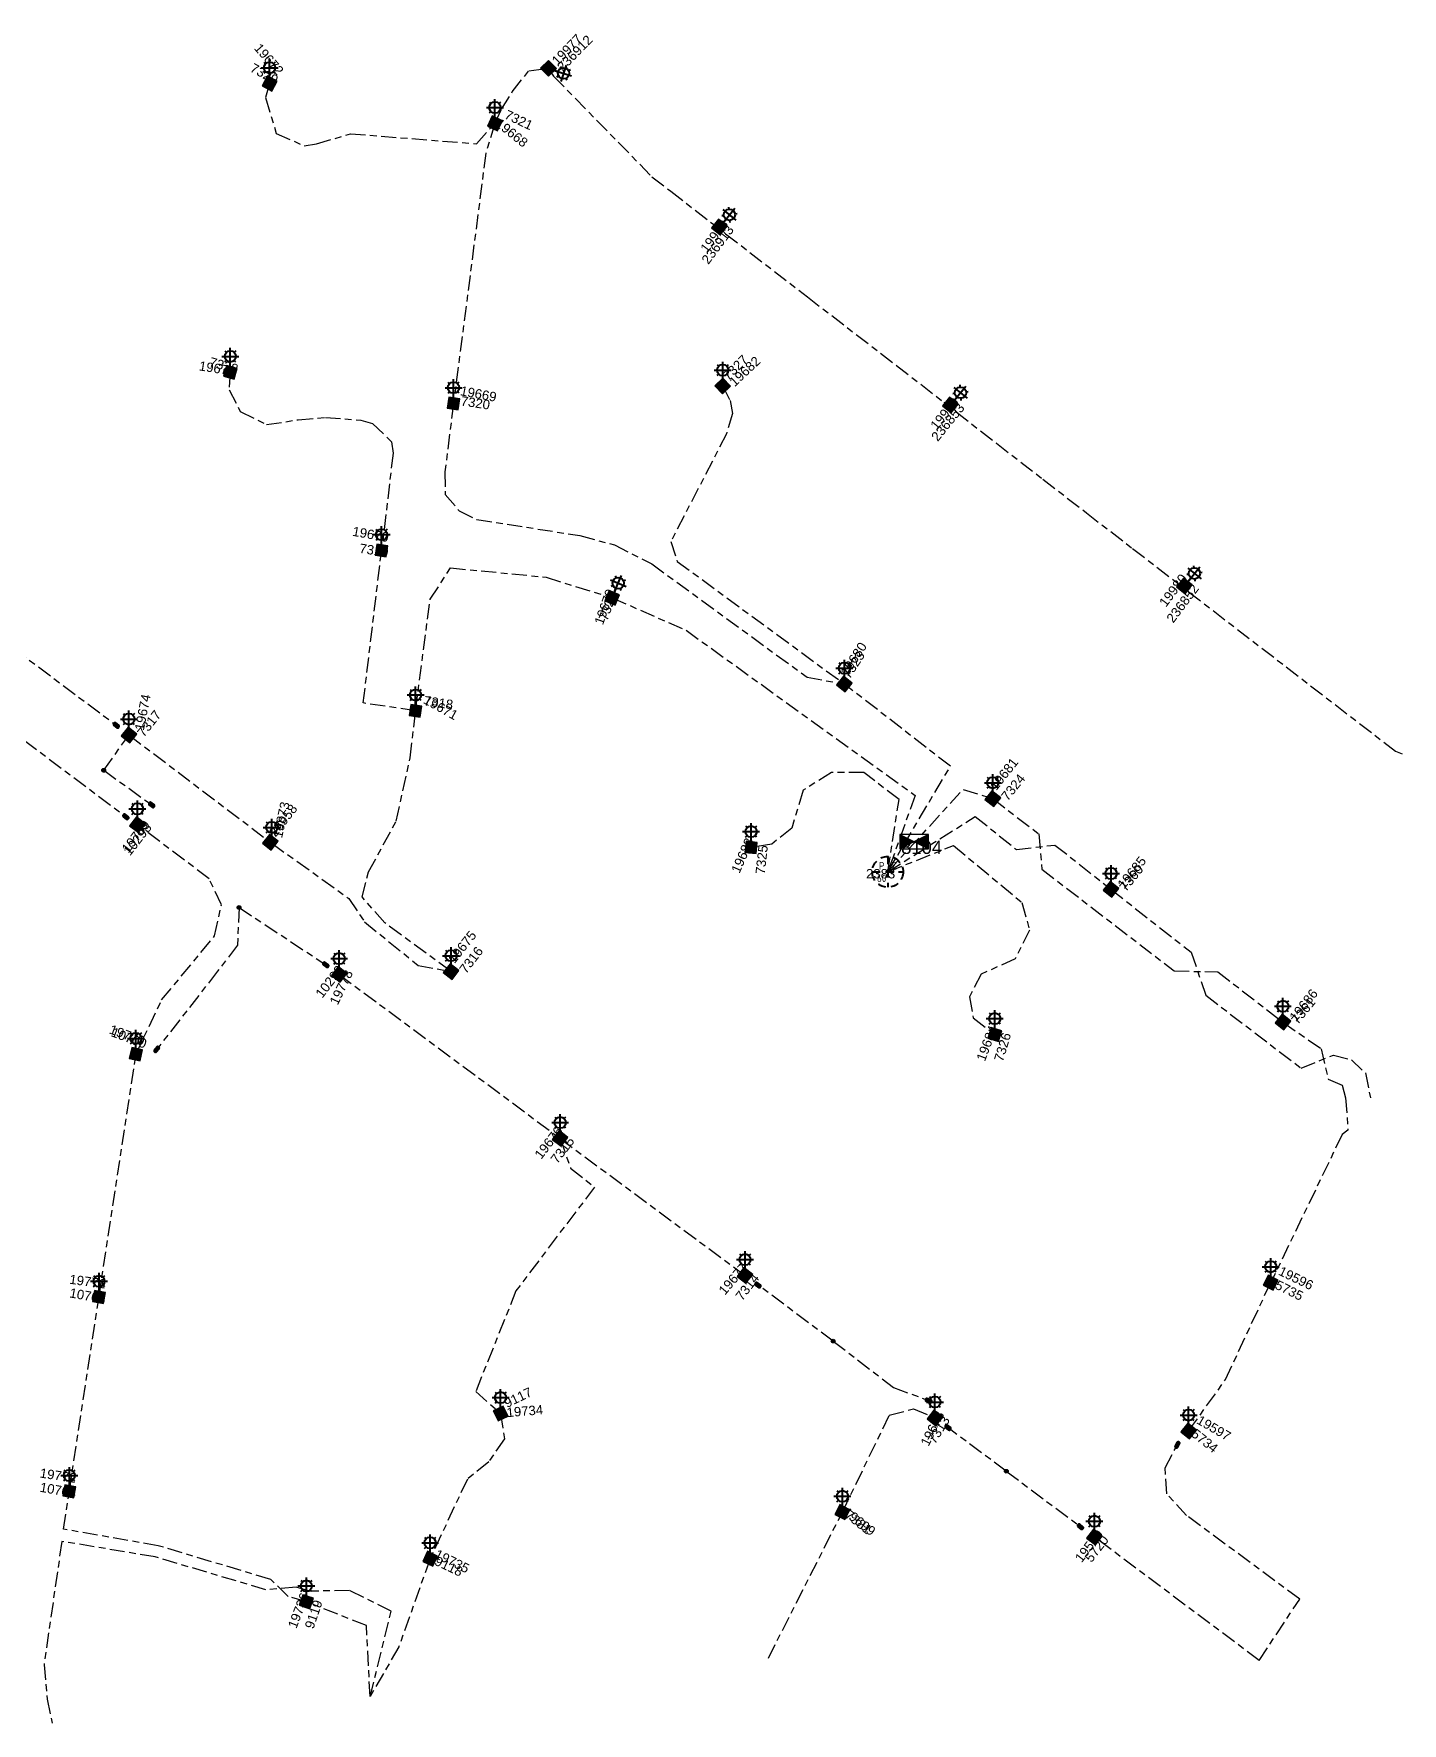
# Model space of a CAD drawing. Header units: metres. Extents: x 301341 to 310479, y 6262403 to 6265281.
# Drawn here: x 310114.4 to 310478.6, y 6264066.5 to 6264516 of the extents above; entities that cross this region are included whole.
import ezdxf
from ezdxf.enums import TextEntityAlignment as Align

# ---------------------------------------------------------------- set-up
doc = ezdxf.new("R2010")
doc.units = ezdxf.units.M
doc.linetypes.add('Cable Exist UG', pattern=[8.2, 4, -1.2, 1.8, -1.2])
doc.linetypes.add('Dash', pattern=[5, 3, -2])
doc.layers.get('0').update_dxf_attribs({"color": 6})
for name, color, linetype in [('Equip_SL_EXT', 7, 'Continuous'), ('Equip_SP_SL_EXT', 7, 'Continuous'), ('Mains_SL_EXT', 7, 'Continuous'), ('Sub_SP_EXT', 7, 'Continuous'), ('SupportsUG_SP_LV_SL_EXT', 7, 'Continuous')]:
    doc.layers.add(name, color=color, linetype=linetype)
doc.styles.add('COLUMN_LABEL', font='arial.ttf')
doc.styles.add('iecARIAL', font='arial.ttf', dxfattribs={"height": 2})
doc.styles.add('IESYMBOL1', font='isocp.shx')
doc.styles.add('POLE_LABEL', font='arial.ttf')
doc.styles.add('SLCP_LABEL', font='arial.ttf', dxfattribs={"height": 3.5})
doc.styles.get("Standard").update_dxf_attribs({"font": 'arial.ttf'})

# ---------------------------------------------------------------- blocks, each defined once
blk = doc.blocks.new('SUB_PADMOUNT_EXT')
for points in [[(0, 0), (-3.84, 1.92), (-3.84, -1.92)], [(0, 0), (3.84, 1.92), (3.84, -1.92)]]:
    blk.add_hatch(color=256).paths.add_polyline_path(points)
for p, q in [((3.84, 1.92), (-3.84, -1.92)), ((-3.84, 1.92), (3.84, -1.92))]:
    blk.add_line(p, q)
blk.add_lwpolyline([(-3.84, -1.92), (3.84, -1.92), (3.84, 1.92), (-3.84, 1.92)], close=True)
for tag, height, flags, p in [('STREET_CODE', 0.2, 9, (1.5, 0)), ('ASSET_NUM', 3.5, 8, (2, 2)), ('CONSTRUCTED_VOLTAGE', 0.2, 9, (1.5, -0.2)), ('OPERATING_VOLTAGE', 0.2, 9, (1.5, -0.6)), ('ORIENTATION', 0.2, 9, (1.5, -0.8)), ('OWNED_BY', 0.2, 9, (1.5, -1)), ('OPERATED_BY', 0.2, 9, (1.5, -1.2)), ('SECONDARY_VOLTAGE', 0.2, 9, (1.5, -1.6)), ('STATE', 0.2, 9, (1.5, -1.8)), ('SUBSTATION_TYPE', 0.2, 9, (1.5, -2.2)), ('STREETNAME', 0.2, 9, (1.5, -3)), ('SUBURB', 0.2, 9, (1.5, -3.2)), ('Z', 0.2, 1, (1.5, -3.6)), ('NO_PHASES', 0.2, 9, (1.5, -0.4)), ('MAINTAINED_BY', 0.2, 9, (1.5, -1.4)), ('PARENT', 0.2, 9, (1.5, -2)), ('USAGE', 0.2, 9, (1.5, -2.4)), ('LEGEND', 0.2, 9, (1.5, -2.6)), ('LOCATION', 0.2, 9, (1.5, -2.8)), ('NOTES', 0.2, 9, (1.5, -3.4))]:
    blk.add_attdef(tag, text='', height=height, dxfattribs=dict(flags=flags)).set_placement(p, align=Align.MIDDLE_LEFT)
blk = doc.blocks.new('COLUMN_EXT')
blk.add_hatch(color=256).paths.add_polyline_path([(-1.49, 1.48), (-1.49, -1.49), (1.48, -1.49), (1.48, 1.48)])
blk.add_lwpolyline([(-1.49, -1.49), (1.48, -1.49), (1.48, 1.48), (-1.49, 1.48)], close=True)
for tag, height, style, flags, p in [('STRUCTURE_PLANT_NUMBER', 0.2, 'POLE_LABEL', 9, (1.81, 0.03)), ('ASSET_NUM', 2.5, 'COLUMN_LABEL', 8, (2, 2)), ('STREET_CODE', 0.2, 'COLUMN_LABEL', 9, (1.81, -0.2))]:
    blk.add_attdef(tag, text='', height=height, dxfattribs=dict(style=style, flags=flags)).set_placement(p, align=Align.MIDDLE_LEFT)
at = {"flags": 1}
blk.add_attdef('Z', (1.81, -2.35), '', height=0.2, dxfattribs=at)
at = {"flags": 9}
for tag, p in [('COLUMN_TYPE', (1.81, -0.4)), ('OWNED_BY', (1.81, -0.6)), ('STATE', (1.81, -0.8)), ('USAGE', (1.81, -1)), ('STREETNAME', (1.81, -1.6)), ('SUBURB', (1.81, -1.8)), ('LEGEND', (1.81, -1.2)), ('LOCATION', (1.81, -1.4)), ('NOTES', (1.81, -2))]:
    blk.add_attdef(tag, text='', height=0.2, dxfattribs=at).set_placement(p, align=Align.MIDDLE_LEFT)
blk = doc.blocks.new('SL_LANTERN_EXT')
at = {"lineweight": 40}
for p, q in [((-1.46, 5.68), (-1.06, 5.28)), ((0, 1.97), (0, 6.47)), ((1.46, 5.68), (1.06, 5.28)), ((-2.25, 4.22), (2.25, 4.22)), ((-1.46, 2.76), (-1.06, 3.16)), ((0, 0), (0, 2.72)), ((1.46, 2.76), (1.06, 3.16))]:
    blk.add_line(p, q, dxfattribs=at)
blk.add_circle((0, 4.22), 1.5, dxfattribs=at)
at = {"style": 'iecARIAL', "flags": 8}
blk.add_attdef('ASSET_NUM', (1.5, 1.5), '', height=2.5, dxfattribs=at)
for tag, p, height, flags in [('OPERATING_VOLTAGE', (0.98, -1.65), 0.2, 9), ('ORIENTATION', (0.98, -1.85), 0.2, 9), ('OWNED_BY', (0.98, -2.05), 0.2, 9), ('STATE', (0.98, -2.25), 0.2, 9), ('CONSTRUCTED_VOLTAGE', (0.98, -0.65), 0.2, 9), ('CONTROL_TYPE', (0.98, -0.85), 0.2, 9), ('LANTERN_PURPOSE', (0.98, -1.05), 0.2, 9), ('LANTERN_TYPE', (0.98, -1.25), 0.2, 9), ('NO_PHASES', (0.98, -1.45), 0.2, 9), ('USAGE', (0.98, -2.45), 0.2, 9), ('CEXIST', (0.98, -2.65), 0.2, 9), ('CNEW', (0.98, -2.85), 0.2, 9), ('CNUMBER', (0.98, -3.05), 0.2, 9), ('CREMOVE', (0.98, -3.25), 0.2, 9), ('CREPLACE', (0.98, -3.45), 0.2, 9), ('LKINGHEIGHT', (0.98, -3.65), 0.2, 9), ('LBRACKET', (0.98, -3.85), 0.2, 9), ('LBRACKETVOCAB', (0.98, -4.05), 0.2, 9), ('LCATEGORY', (0.98, -4.25), 0.2, 9), ('LCHARGE1', (0.98, -4.45), 0.2, 9), ('LCHARGE1PERCENT', (0.98, -4.65), 0.2, 9), ('LNUMBER', (2.18, -3.25), 2.5, 8), ('LCHARGE2', (0.98, -4.85), 0.2, 9), ('LCHARGE2PERCENT', (0.98, -5.05), 0.2, 9), ('LCHARGE3', (0.98, -5.25), 0.2, 9), ('LCHARGE3PERCENT', (0.98, -5.45), 0.2, 9), ('LEXIST', (0.98, -5.65), 0.2, 9), ('LLAMP', (0.98, -5.85), 0.2, 9), ('LLAMPVOCAB', (0.98, -6.05), 0.2, 9), ('LMAST', (0.98, -6.25), 0.2, 9), ('LMASTVOCAB', (0.98, -6.45), 0.2, 9), ('LNEW', (0.98, -6.65), 0.2, 9), ('LANTNUMBER', (0.98, -6.85), 0.2, 9), ('LOUTREACH', (0.98, -7.25), 0.2, 9), ('LOUTREACHVOCAB', (0.98, -7.45), 0.2, 9), ('LRATECODE', (0.98, -7.65), 0.2, 9), ('LREMOVE', (0.98, -7.85), 0.2, 9), ('LREPLACE', (0.98, -8.05), 0.2, 9), ('LTYPE', (0.98, -8.25), 0.2, 9), ('LTYPEVOCAB', (0.98, -8.45), 0.2, 9), ('LEGEND', (0.98, -8.65), 0.2, 9), ('LOCATION', (0.98, -8.85), 0.2, 9), ('NOTES', (0.98, -9.05), 0.2, 9), ('STREETNAME', (0.98, -9.25), 0.2, 9), ('SUBURB', (0.98, -9.45), 0.2, 1)]:
    blk.add_attdef(tag, p, '', height=height, dxfattribs=dict(flags=flags))
blk = doc.blocks.new('SL_STJ_EXT')
h = blk.add_hatch(color=256)
edge = h.paths.add_edge_path()
edge.add_ellipse((-0.59, 0.13), major_axis=(0.226, 0.226), ratio=1, start_angle=45, end_angle=135)
edge.add_line((-0.91, 0.13), (-0.91, -0.13))
edge.add_ellipse((-0.59, -0.13), major_axis=(0.226, 0.226), ratio=1, start_angle=135, end_angle=225)
edge.add_line((-0.59, -0.45), (0.59, -0.45))
edge.add_ellipse((0.59, -0.13), major_axis=(-0.226, 0.226), ratio=1, start_angle=135, end_angle=225)
edge.add_line((0.91, -0.13), (0.91, 0.13))
edge.add_ellipse((0.59, 0.13), major_axis=(-0.226, 0.226), ratio=1, start_angle=225, end_angle=315)
edge.add_line((0.59, 0.45), (-0.59, 0.45))
blk.add_lwpolyline([(-0.91, 0.13), (-0.91, -0.13, 0.414214), (-0.59, -0.45), (0.59, -0.45, 0.414214), (0.91, -0.13), (0.91, 0.13, 0.414214), (0.59, 0.45), (-0.59, 0.45, 0.414214)], format="xyb", close=True)
at = {"flags": 1}
blk.add_attdef('Z', (0, 0), '', height=0.2, dxfattribs=at)
at = {"flags": 9}
for tag, p in [('ORIENTATION', (0, 0)), ('USAGE', (0, -0.2)), ('LEGEND', (0, -0.4)), ('NOTES', (0, -0.6))]:
    blk.add_attdef(tag, text='', height=0.2, dxfattribs=at).set_placement(p, align=Align.MIDDLE_LEFT)
blk = doc.blocks.new('SLCP_ZELL_EXT')
blk.add_wipeout([(-0.14, 4.3), (-0.4, 4.28), (-0.67, 4.25), (-0.94, 4.2), (-1.2, 4.13), (-1.46, 4.05), (-1.71, 3.95), (-1.95, 3.83), (-2.19, 3.7), (-2.42, 3.56), (-2.64, 3.4), (-2.85, 3.23), (-3.04, 3.04), (-3.23, 2.85), (-3.4, 2.64), (-3.56, 2.42), (-3.7, 2.19), (-3.83, 1.95), (-3.95, 1.71), (-4.05, 1.46), (-4.13, 1.2), (-4.2, 0.94), (-4.25, 0.67), (-4.28, 0.4), (-4.3, 0.14), (-4.3, -0.14), (-4.28, -0.4), (-4.25, -0.67), (-4.2, -0.94), (-4.13, -1.2), (-4.05, -1.46), (-3.95, -1.71), (-3.83, -1.95), (-3.7, -2.19), (-3.56, -2.42), (-3.4, -2.64), (-3.23, -2.85), (-3.04, -3.04), (-2.85, -3.23), (-2.64, -3.4), (-2.42, -3.56), (-2.19, -3.7), (-1.95, -3.83), (-1.71, -3.95), (-1.46, -4.05), (-1.2, -4.13), (-0.94, -4.2), (-0.67, -4.25), (-0.4, -4.28), (-0.14, -4.3), (0.14, -4.3), (0.4, -4.28), (0.67, -4.25), (0.94, -4.2), (1.2, -4.13), (1.46, -4.05), (1.71, -3.95), (1.95, -3.83), (2.19, -3.7), (2.42, -3.56), (2.64, -3.4), (2.85, -3.23), (3.04, -3.04), (3.23, -2.85), (3.4, -2.64), (3.56, -2.42), (3.7, -2.19), (3.83, -1.95), (3.95, -1.71), (4.05, -1.46), (4.13, -1.2), (4.2, -0.94), (4.25, -0.67), (4.28, -0.4), (4.3, -0.14), (4.3, 0.14), (4.28, 0.4), (4.25, 0.67), (4.2, 0.94), (4.13, 1.2), (4.05, 1.46), (3.95, 1.71), (3.83, 1.95), (3.7, 2.19), (3.56, 2.42), (3.4, 2.64), (3.23, 2.85), (3.04, 3.04), (2.85, 3.23), (2.64, 3.4), (2.42, 3.56), (2.19, 3.7), (1.95, 3.83), (1.71, 3.95), (1.46, 4.05), (1.2, 4.13), (0.94, 4.2), (0.67, 4.25), (0.4, 4.28), (0.14, 4.3)])
at = {"linetype": 'Dash', "lineweight": 40, "ltscale": 0.7}
for p, q in [((-4.11, 0), (4.11, 0)), ((0, 4.11), (0, -4.11))]:
    blk.add_line(p, q, dxfattribs=at)
blk.add_circle((0, 0), 4.11, dxfattribs=at)
at = {"lineweight": 40, "style": 'IESYMBOL1'}
for s, p in [('P', (-1.6, 0)), ('Z', (1.7, 0)), ('60', (-1.61, -3.31))]:
    blk.add_text(s, height=2, dxfattribs=at).set_placement(p, align=Align.BOTTOM_CENTER)
at = {"flags": 1}
blk.add_attdef('Z', (0, 0), '', height=0.2, dxfattribs=at)
at = {"style": 'SLCP_LABEL'}
for tag, height, flags, p in [('ASSET_NUM', 2.5, 8, (2, 2)), ('STREET_CODE', 0.2, 9, (0, -0.2))]:
    blk.add_attdef(tag, text='', height=height, dxfattribs=dict(at, flags=flags)).set_placement(p, align=Align.MIDDLE_LEFT)
at = {"flags": 9}
for tag, p in [('CONSTRUCTED_VOLTAGE', (0, -0.4)), ('CONTROL_TYPE', (0, -0.6)), ('OPERATING_VOLTAGE', (0, -1)), ('ORIENTATION', (0, -1.2)), ('OWNED_BY', (0, -1.4)), ('STATE', (0, -2)), ('NO_PHASES', (0, -0.8)), ('USAGE', (0, -1.6)), ('LOCATION', (0, -1.8)), ('NOTES', (0, -2.2))]:
    blk.add_attdef(tag, text='', height=0.2, dxfattribs=at).set_placement(p, align=Align.MIDDLE_LEFT)
blk = doc.blocks.new('CONNECTOR_NODE_EXT')
h = blk.add_hatch(color=256)
edge = h.paths.add_edge_path()
edge.add_arc((0, 0), 0.5, 0, 360)
blk.add_circle((0, 0), 0.5)
at = {"flags": 1}
blk.add_attdef('Z', (0, 0), '', height=0.2, dxfattribs=at)
at = {"flags": 9}
for tag, p in [('CONNECTOR_TYPE', (0, 0)), ('CONSTRUCTED_VOLTAGE', (0, -0.2)), ('OPERATING_VOLTAGE', (0, -0.6)), ('ORIENTATION', (0, -0.8)), ('SUBTYPE', (0, -1)), ('NO_PHASES', (0, -0.4)), ('USAGE', (0, -1.2)), ('NOTES', (0, -1.4))]:
    blk.add_attdef(tag, text='', height=0.2, dxfattribs=at).set_placement(p, align=Align.MIDDLE_LEFT)

msp = doc.modelspace()

# ---------------------------------------------------------------- linework, layer by layer
at = {"layer": 'Mains_SL_EXT', "linetype": 'Cable Exist UG'}
for points in [[(310237.14, 6264492.2), (310238.89, 6264495.94), (310241.76, 6264500.6), (310246.18, 6264506.21), (310251.41, 6264506.84)], [(310251.41, 6264506.84), (310252.74, 6264504.76), (310252.74, 6264504.76), (310278.94, 6264477.98), (310283.96, 6264474.13), (310295.13, 6264465.45), (310296.89, 6264464.59)], [(310177.18, 6264502.79), (310176.08, 6264499.04), (310178.94, 6264489.53), (310186.4, 6264486.24), (310189.65, 6264486.73), (310198.7, 6264489.43), (310232.2, 6264486.79), (310237.14, 6264492.2)], [(310237.14, 6264492.2), (310234.72, 6264484.25), (310226.12, 6264417.65)], [(310296.89, 6264464.59), (310298.51, 6264462.84), (310298.51, 6264462.84), (310320.29, 6264446.04), (310343.96, 6264427.79), (310356.6, 6264418), (310358.37, 6264417.26)], [(310166.73, 6264425.97), (310166.39, 6264421.26), (310169.39, 6264415.53), (310176.36, 6264412.03), (310184.78, 6264413.33), (310192.02, 6264413.96), (310201.48, 6264413.22), (310204.56, 6264412.3), (310209.64, 6264407.49), (310210.02, 6264404.41), (310206.99, 6264378.54)], [(310297.75, 6264422.31), (310299.71, 6264418.43), (310300.35, 6264414.99), (310298.78, 6264409.63), (310283.98, 6264380.96), (310285.65, 6264375.65), (310330.14, 6264343.01)], [(310226.12, 6264417.65), (310223.83, 6264399.52), (310223.94, 6264393.46), (310227.59, 6264389.14), (310232.34, 6264386.78), (310259.76, 6264382.52), (310268.93, 6264380.03), (310278.9, 6264374.99), (310320.2, 6264344.84), (310330.14, 6264343.01)], [(310358.37, 6264417.26), (310359.9, 6264415.43), (310359.9, 6264415.43), (310370.58, 6264407.1), (310382.96, 6264397.53), (310394.54, 6264388.57), (310406.82, 6264379.1), (310419.2, 6264369.54), (310420.64, 6264369.14)], [(310216.02, 6264335.88), (310202.09, 6264337.98), (310206.99, 6264378.54)], [(310216.02, 6264335.88), (310219.91, 6264365.56), (310225.36, 6264373.92), (310250.79, 6264371.44), (310268.33, 6264365.96)], [(310420.64, 6264369.14), (310421.73, 6264367.57), (310476.83, 6264325.14), (310478.58, 6264324.48)], [(310109.08, 6264352.48), (310136.39, 6264332.03)], [(310225.47, 6264266.51), (310207.86, 6264279.47), (310201.78, 6264286.36), (310203.51, 6264293.02), (310210.9, 6264306.56), (310214.58, 6264323.41), (310216.02, 6264335.88)], [(310112, 6264328), (310138.92, 6264307.7)], [(310133.04, 6264320.06), (310139.59, 6264329.25)], [(310139.74, 6264329.47), (310177.76, 6264300.64)], [(310133.04, 6264320.06), (310145.81, 6264310.88)], [(310369.63, 6264312.54), (310381.85, 6264303.12), (310382.72, 6264293.71), (310417.9, 6264266.69), (310429.52, 6264266.41), (310446.82, 6264253.05)], [(310141.62, 6264244.51), (310148.44, 6264258.94), (310162.55, 6264275.99), (310164.36, 6264284.23), (310161.09, 6264291.2), (310142.01, 6264305.58)], [(310177.76, 6264300.64), (310198.23, 6264285.99), (310202.46, 6264279.71), (310216.7, 6264268.16), (310225.47, 6264266.51)], [(310401.1, 6264288.38), (310422.43, 6264271.63), (310426.3, 6264260.18), (310451.67, 6264240.81), (310460.27, 6264244.28), (310465.04, 6264243.03), (310468.77, 6264239.52), (310470.11, 6264232.91)], [(310169.04, 6264283.55), (310168.64, 6264273.52), (310163.34, 6264266.61), (310147.14, 6264245.78)], [(310169.04, 6264283.55), (310192.14, 6264268.3)], [(310195.7, 6264265.73), (310254.5, 6264222.11)], [(310446.82, 6264253.05), (310457.03, 6264245.95), (310458.9, 6264237.86), (310462.57, 6264236.32), (310463.53, 6264232.88), (310464.13, 6264224.34), (310462.59, 6264223.11), (310443.59, 6264183.75)], [(310131.79, 6264179.89), (310141.62, 6264244.51)], [(310254.5, 6264222.11), (310257.29, 6264214.19), (310263.63, 6264209.15), (310242.73, 6264181.53), (310232.04, 6264154.79), (310238.66, 6264148.92)], [(310254.5, 6264222.11), (310303.69, 6264185.66)], [(310123.89, 6264128.19), (310131.79, 6264179.89)], [(310327.16, 6264168.18), (310307.14, 6264183.09)], [(310421.75, 6264144.27), (310431.59, 6264157.98), (310443.59, 6264183.75)], [(310327.16, 6264168.18), (310343.18, 6264155.85), (310352.56, 6264152.34)], [(310238.66, 6264148.92), (310239.66, 6264142.19), (310235.48, 6264136.02), (310229.8, 6264131.46), (310219.9, 6264110.27)], [(310329.6, 6264122.67), (310342.08, 6264148.43), (310348.52, 6264150.16), (310354.22, 6264147.75)], [(310373.23, 6264133.54), (310357.69, 6264145.16)], [(310440.51, 6264083.21), (310451.3, 6264099.55), (310421.2, 6264121.74), (310415.93, 6264127.49), (310415.47, 6264134.46), (310418.74, 6264140.58)], [(310373.23, 6264133.54), (310392.96, 6264118.79)], [(310186.96, 6264098.81), (310182.15, 6264100.24), (310177.47, 6264104.76), (310147.56, 6264113.73), (310122.37, 6264118.14), (310123.89, 6264128.19)], [(310309.92, 6264083.85), (310329.6, 6264122.67)], [(310203.91, 6264073.58), (310209.56, 6264096.29), (310198.44, 6264101.82), (310187.91, 6264101.62), (310184.26, 6264102.66), (310176.18, 6264102.01), (310146.7, 6264110.75), (310121.88, 6264114.89), (310117.16, 6264082.03), (310118, 6264072.91), (310119.35, 6264066.5)], [(310440.51, 6264083.21), (310396.68, 6264116.01)], [(310219.9, 6264110.27), (310211.56, 6264086.8), (310203.91, 6264073.58)], [(310203.91, 6264073.58), (310202.95, 6264092.49), (310186.96, 6264098.81)]]:
    msp.add_lwpolyline(points, dxfattribs=at)

# ---------------------------------------------------------------- block references
at = {"layer": 'Equip_SL_EXT'}
for p, rotation in [((310136.39, 6264332.03), 322.0486307411925), ((310139.59, 6264329.25), 53.41749185981901), ((310145.81, 6264310.88), 323.1820867730522), ((310138.92, 6264307.7), 321.8526518915534), ((310192.14, 6264268.3), 325.4509996417702), ((310147.14, 6264245.78), 230.9673853411536), ((310307.14, 6264183.09), 142.1243404531001), ((310352.56, 6264152.34), 338.3655956679735), ((310357.69, 6264145.16), 142.0132957756631), ((310418.74, 6264140.58), 60.83347558812871), ((310392.96, 6264118.79), 322.0854455531718)]:
    msp.add_blockref('SL_STJ_EXT', p, dxfattribs=dict(at, rotation=rotation))
for p in [(310133.04, 6264320.06), (310169.04, 6264283.55), (310327.16, 6264168.18), (310373.23, 6264133.54)]:
    msp.add_blockref('CONNECTOR_NODE_EXT', p, dxfattribs=at)
at = {"layer": 'Equip_SP_SL_EXT'}
ref = msp.add_blockref('SL_LANTERN_EXT', (310177.18, 6264502.79), dxfattribs=at)
ref.add_attrib('ASSET_NUM', '19672', dxfattribs={"layer": '0', "height": 2.5, "rotation": 310.9126, "style": 'iecARIAL'}).set_placement((310178.68, 6264504.29), align=Align.BOTTOM_RIGHT)
ref = msp.add_blockref('SL_LANTERN_EXT', (310251.41, 6264506.84), dxfattribs=dict(at, rotation=251.7517477138091))
ref.add_attrib('ASSET_NUM', '19977', dxfattribs={"layer": '0', "height": 2.5, "rotation": 45.7048, "style": 'iecARIAL'}).set_placement((310252.91, 6264508.34), align=Align.MIDDLE_LEFT)
ref = msp.add_blockref('SL_LANTERN_EXT', (310237.14, 6264492.2), dxfattribs=at)
ref.add_attrib('ASSET_NUM', '19668', dxfattribs={"layer": '0', "height": 2.5, "rotation": 321.178, "style": 'iecARIAL'}).set_placement((310238.64, 6264493.7), align=Align.TOP_LEFT)
ref = msp.add_blockref('SL_LANTERN_EXT', (310296.89, 6264464.59), dxfattribs=dict(at, rotation=321.2273003452565))
ref.add_attrib('ASSET_NUM', '19978', dxfattribs={"layer": '0', "height": 2.5, "rotation": 53.3233, "style": 'iecARIAL'}).set_placement((310298.39, 6264466.09), align=Align.MIDDLE_RIGHT)
ref = msp.add_blockref('SL_LANTERN_EXT', (310166.73, 6264425.97), dxfattribs=at)
ref.add_attrib('ASSET_NUM', '19673', dxfattribs={"layer": '0', "height": 2.5, "rotation": 351.0729, "style": 'iecARIAL'}).set_placement((310168.23, 6264427.47), align=Align.TOP_RIGHT)
ref = msp.add_blockref('SL_LANTERN_EXT', (310297.75, 6264422.31), dxfattribs=at)
ref.add_attrib('ASSET_NUM', '19682', dxfattribs={"layer": '0', "height": 2.5, "rotation": 43.2259, "style": 'iecARIAL'}).set_placement((310299.25, 6264423.81), align=Align.TOP_LEFT)
ref = msp.add_blockref('SL_LANTERN_EXT', (310226.12, 6264417.65), dxfattribs=at)
ref.add_attrib('ASSET_NUM', '19669', dxfattribs={"layer": '0', "height": 2.5, "rotation": 349.4417, "style": 'iecARIAL'}).set_placement((310227.62, 6264419.15), align=Align.BOTTOM_LEFT)
ref = msp.add_blockref('SL_LANTERN_EXT', (310358.37, 6264417.26), dxfattribs=dict(at, rotation=320.916175288812))
ref.add_attrib('ASSET_NUM', '19979', dxfattribs={"layer": '0', "height": 2.5, "rotation": 50.9611, "style": 'iecARIAL'}).set_placement((310359.87, 6264418.76), align=Align.MIDDLE_RIGHT)
ref = msp.add_blockref('SL_LANTERN_EXT', (310206.99, 6264378.54), dxfattribs=at)
ref.add_attrib('ASSET_NUM', '19670', dxfattribs={"layer": '0', "height": 2.5, "rotation": 349.8314, "style": 'iecARIAL'}).set_placement((310208.49, 6264380.04), align=Align.BOTTOM_RIGHT)
ref = msp.add_blockref('SL_LANTERN_EXT', (310268.33, 6264365.96), dxfattribs=dict(at, rotation=337.2813594390861))
ref.add_attrib('ASSET_NUM', '19679', dxfattribs={"layer": '0', "height": 2.5, "rotation": 70.3913, "style": 'iecARIAL'}).set_placement((310269.83, 6264367.46), align=Align.BOTTOM_RIGHT)
ref = msp.add_blockref('SL_LANTERN_EXT', (310420.64, 6264369.14), dxfattribs=dict(at, rotation=321.2925265321198))
ref.add_attrib('ASSET_NUM', '19980', dxfattribs={"layer": '0', "height": 2.5, "rotation": 53.0645, "style": 'iecARIAL'}).set_placement((310422.14, 6264370.64), align=Align.BOTTOM_RIGHT)
ref = msp.add_blockref('SL_LANTERN_EXT', (310330.14, 6264343.01), dxfattribs=at)
ref.add_attrib('ASSET_NUM', '19680', dxfattribs={"layer": '0', "height": 2.5, "rotation": 57.2023, "style": 'iecARIAL'}).set_placement((310331.64, 6264344.51), align=Align.BOTTOM_LEFT)
ref = msp.add_blockref('SL_LANTERN_EXT', (310216.02, 6264335.88), dxfattribs=at)
ref.add_attrib('ASSET_NUM', '19671', dxfattribs={"layer": '0', "height": 2.5, "rotation": 331.0259, "style": 'iecARIAL'}).set_placement((310217.52, 6264337.38), align=Align.BOTTOM_LEFT)
ref = msp.add_blockref('SL_LANTERN_EXT', (310139.74, 6264329.47), dxfattribs=at)
ref.add_attrib('ASSET_NUM', '19674', dxfattribs={"layer": '0', "height": 2.5, "rotation": 78.911, "style": 'iecARIAL'}).set_placement((310141.24, 6264330.97), align=Align.TOP_LEFT)
ref = msp.add_blockref('SL_LANTERN_EXT', (310369.63, 6264312.54), dxfattribs=at)
ref.add_attrib('ASSET_NUM', '19681', dxfattribs={"layer": '0', "height": 2.5, "rotation": 51.5789, "style": 'iecARIAL'}).set_placement((310371.13, 6264314.04), align=Align.BOTTOM_LEFT)
ref = msp.add_blockref('SL_LANTERN_EXT', (310142.01, 6264305.58), dxfattribs=at)
ref.add_attrib('ASSET_NUM', '19769', dxfattribs={"layer": '0', "height": 2.5, "rotation": 52.6537, "style": 'iecARIAL'}).set_placement((310143.51, 6264307.08), align=Align.TOP_RIGHT)
ref = msp.add_blockref('SL_LANTERN_EXT', (310177.76, 6264300.64), dxfattribs=at)
ref.add_attrib('ASSET_NUM', '19873', dxfattribs={"layer": '0', "height": 2.5, "rotation": 77.6613, "style": 'iecARIAL'}).set_placement((310179.26, 6264302.14), align=Align.MIDDLE_LEFT)
ref = msp.add_blockref('SL_LANTERN_EXT', (310305.31, 6264299.53), dxfattribs=at)
ref.add_attrib('ASSET_NUM', '19683', dxfattribs={"layer": '0', "height": 2.5, "rotation": 66.1126, "style": 'iecARIAL'}).set_placement((310306.81, 6264301.03), align=Align.BOTTOM_RIGHT)
ref = msp.add_blockref('SL_LANTERN_EXT', (310401.1, 6264288.38), dxfattribs=at)
ref.add_attrib('ASSET_NUM', '19685', dxfattribs={"layer": '0', "height": 2.5, "rotation": 51.0784, "style": 'iecARIAL'}).set_placement((310402.6, 6264289.88), align=Align.TOP_LEFT)
ref = msp.add_blockref('SL_LANTERN_EXT', (310225.47, 6264266.51), dxfattribs=at)
ref.add_attrib('ASSET_NUM', '19675', dxfattribs={"layer": '0', "height": 2.5, "rotation": 51.6858, "style": 'iecARIAL'}).set_placement((310226.97, 6264268.01), align=Align.BOTTOM_LEFT)
ref = msp.add_blockref('SL_LANTERN_EXT', (310195.7, 6264265.73), dxfattribs=at)
ref.add_attrib('ASSET_NUM', '19778', dxfattribs={"layer": '0', "height": 2.5, "rotation": 64.5847, "style": 'iecARIAL'}).set_placement((310197.2, 6264267.23), align=Align.TOP_RIGHT)
ref = msp.add_blockref('SL_LANTERN_EXT', (310446.82, 6264253.05), dxfattribs=at)
ref.add_attrib('ASSET_NUM', '19686', dxfattribs={"layer": '0', "height": 2.5, "rotation": 51.5281, "style": 'iecARIAL'}).set_placement((310448.32, 6264254.55), align=Align.TOP_LEFT)
ref = msp.add_blockref('SL_LANTERN_EXT', (310370.15, 6264249.76), dxfattribs=at)
ref.add_attrib('ASSET_NUM', '19684', dxfattribs={"layer": '0', "height": 2.5, "rotation": 69.3392, "style": 'iecARIAL'}).set_placement((310371.65, 6264251.26), align=Align.BOTTOM_RIGHT)
ref = msp.add_blockref('SL_LANTERN_EXT', (310141.62, 6264244.51), dxfattribs=at)
ref.add_attrib('ASSET_NUM', '19770', dxfattribs={"layer": '0', "height": 2.5, "rotation": 339.4105, "style": 'iecARIAL'}).set_placement((310143.12, 6264246.01), align=Align.BOTTOM_RIGHT)
ref = msp.add_blockref('SL_LANTERN_EXT', (310254.5, 6264222.11), dxfattribs=at)
ref.add_attrib('ASSET_NUM', '19676', dxfattribs={"layer": '0', "height": 2.5, "rotation": 52.1887, "style": 'iecARIAL'}).set_placement((310256, 6264223.61), align=Align.BOTTOM_RIGHT)
ref = msp.add_blockref('SL_LANTERN_EXT', (310303.69, 6264185.66), dxfattribs=at)
ref.add_attrib('ASSET_NUM', '19677', dxfattribs={"layer": '0', "height": 2.5, "rotation": 49.7136, "style": 'iecARIAL'}).set_placement((310305.19, 6264187.16), align=Align.BOTTOM_RIGHT)
ref = msp.add_blockref('SL_LANTERN_EXT', (310443.59, 6264183.75), dxfattribs=at)
ref.add_attrib('ASSET_NUM', '19596', dxfattribs={"layer": '0', "height": 2.5, "rotation": 334.0616, "style": 'iecARIAL'}).set_placement((310445.09, 6264185.25), align=Align.BOTTOM_LEFT)
ref = msp.add_blockref('SL_LANTERN_EXT', (310131.79, 6264179.89), dxfattribs=at)
ref.add_attrib('ASSET_NUM', '19771', dxfattribs={"layer": '0', "height": 2.5, "rotation": 352.1447, "style": 'iecARIAL'}).set_placement((310133.29, 6264181.39), align=Align.BOTTOM_RIGHT)
ref = msp.add_blockref('SL_LANTERN_EXT', (310238.66, 6264148.92), dxfattribs=at)
ref.add_attrib('ASSET_NUM', '19734', dxfattribs={"layer": '0', "height": 2.5, "rotation": 4.6526, "style": 'iecARIAL'}).set_placement((310240.16, 6264150.42), align=Align.TOP_LEFT)
ref = msp.add_blockref('SL_LANTERN_EXT', (310354.22, 6264147.75), dxfattribs=at)
ref.add_attrib('ASSET_NUM', '19678', dxfattribs={"layer": '0', "height": 2.5, "rotation": 63.6005, "style": 'iecARIAL'}).set_placement((310355.72, 6264149.25), align=Align.MIDDLE_RIGHT)
ref = msp.add_blockref('SL_LANTERN_EXT', (310421.75, 6264144.27), dxfattribs=at)
ref.add_attrib('ASSET_NUM', '19597', dxfattribs={"layer": '0', "height": 2.5, "rotation": 329.7449, "style": 'iecARIAL'}).set_placement((310423.25, 6264145.77), align=Align.BOTTOM_LEFT)
ref = msp.add_blockref('SL_LANTERN_EXT', (310123.89, 6264128.19), dxfattribs=at)
ref.add_attrib('ASSET_NUM', '19772', dxfattribs={"layer": '0', "height": 2.5, "rotation": 351.3066, "style": 'iecARIAL'}).set_placement((310125.39, 6264129.69), align=Align.BOTTOM_RIGHT)
ref = msp.add_blockref('SL_LANTERN_EXT', (310329.6, 6264122.67), dxfattribs=at)
ref.add_attrib('ASSET_NUM', '19699', dxfattribs={"layer": '0', "height": 2.5, "rotation": 321.708, "style": 'iecARIAL'}).set_placement((310331.1, 6264124.17), align=Align.TOP_LEFT)
ref = msp.add_blockref('SL_LANTERN_EXT', (310396.68, 6264116.01), dxfattribs=at)
ref.add_attrib('ASSET_NUM', '19570', dxfattribs={"layer": '0', "height": 2.5, "rotation": 52.5131, "style": 'iecARIAL'}).set_placement((310398.18, 6264117.51), align=Align.MIDDLE_RIGHT)
ref = msp.add_blockref('SL_LANTERN_EXT', (310219.9, 6264110.27), dxfattribs=at)
ref.add_attrib('ASSET_NUM', '19735', dxfattribs={"layer": '0', "height": 2.5, "rotation": 333.5683, "style": 'iecARIAL'}).set_placement((310221.4, 6264111.77), align=Align.MIDDLE_LEFT)
ref = msp.add_blockref('SL_LANTERN_EXT', (310186.96, 6264098.81), dxfattribs=at)
ref.add_attrib('ASSET_NUM', '19736', dxfattribs={"layer": '0', "height": 2.5, "rotation": 69.1358, "style": 'iecARIAL'}).set_placement((310188.46, 6264100.31), align=Align.BOTTOM_RIGHT)
at = {"layer": 'Sub_SP_EXT'}
ref = msp.add_blockref('SUB_PADMOUNT_EXT', (310348.69, 6264301.05), dxfattribs=at)
ref.add_attrib('ASSET_NUM', '8104', dxfattribs={"layer": '0', "height": 3.5}).set_placement((310350.69, 6264301.3), align=Align.TOP_CENTER)
at = {"layer": 'SupportsUG_SP_LV_SL_EXT'}
ref = msp.add_blockref('COLUMN_EXT', (310251.41, 6264506.84), dxfattribs=dict(at, rotation=314.0034066553336))
ref.add_attrib('ASSET_NUM', '236912', dxfattribs={"layer": '0', "height": 2.5, "rotation": 45.7252, "style": 'COLUMN_LABEL'}).set_placement((310253.41, 6264507.59), align=Align.TOP_LEFT)
ref = msp.add_blockref('COLUMN_EXT', (310177.18, 6264502.79), dxfattribs=dict(at, rotation=241.4769137184655))
ref.add_attrib('ASSET_NUM', '7329', dxfattribs={"layer": '0', "height": 2.5, "rotation": 331.5131, "style": 'COLUMN_LABEL'}).set_placement((310179.18, 6264503.54), align=Align.MIDDLE_RIGHT)
ref = msp.add_blockref('COLUMN_EXT', (310237.14, 6264492.2), dxfattribs=dict(at, rotation=64.95413348330068))
ref.add_attrib('ASSET_NUM', '7321', dxfattribs={"layer": '0', "height": 2.5, "rotation": 334.9181, "style": 'COLUMN_LABEL'}).set_placement((310239.14, 6264492.95), align=Align.BOTTOM_LEFT)
ref = msp.add_blockref('COLUMN_EXT', (310296.89, 6264464.59), dxfattribs=dict(at, rotation=321.2273003452565))
ref.add_attrib('ASSET_NUM', '236913', dxfattribs={"layer": '0', "height": 2.5, "rotation": 53.3233, "style": 'COLUMN_LABEL'}).set_placement((310298.89, 6264465.34), align=Align.TOP_RIGHT)
ref = msp.add_blockref('COLUMN_EXT', (310166.73, 6264425.97), dxfattribs=dict(at, rotation=254.2189403135164))
ref.add_attrib('ASSET_NUM', '7328', dxfattribs={"layer": '0', "height": 2.5, "rotation": 344.2552, "style": 'COLUMN_LABEL'}).set_placement((310168.73, 6264426.72), align=Align.MIDDLE_RIGHT)
ref = msp.add_blockref('COLUMN_EXT', (310297.75, 6264422.31), dxfattribs=dict(at, rotation=134.5072758224036))
ref.add_attrib('ASSET_NUM', '7327', dxfattribs={"layer": '0', "height": 2.5, "rotation": 44.6162, "style": 'COLUMN_LABEL'}).set_placement((310299.75, 6264423.06), align=Align.BOTTOM_LEFT)
ref = msp.add_blockref('COLUMN_EXT', (310226.12, 6264417.65), dxfattribs=dict(at, rotation=81.62784194137993))
ref.add_attrib('ASSET_NUM', '7320', dxfattribs={"layer": '0', "height": 2.5, "rotation": 351.5917, "style": 'COLUMN_LABEL'}).set_placement((310228.12, 6264418.4), align=Align.MIDDLE_LEFT)
ref = msp.add_blockref('COLUMN_EXT', (310358.37, 6264417.26), dxfattribs=dict(at, rotation=320.916175288812))
ref.add_attrib('ASSET_NUM', '236853', dxfattribs={"layer": '0', "height": 2.5, "rotation": 50.9611, "style": 'COLUMN_LABEL'}).set_placement((310360.37, 6264418.01), align=Align.TOP_RIGHT)
ref = msp.add_blockref('COLUMN_EXT', (310206.99, 6264378.54), dxfattribs=dict(at, rotation=261.6598340640625))
ref.add_attrib('ASSET_NUM', '7319', dxfattribs={"layer": '0', "height": 2.5, "rotation": 351.6961, "style": 'COLUMN_LABEL'}).set_placement((310208.99, 6264379.29), align=Align.TOP_RIGHT)
ref = msp.add_blockref('COLUMN_EXT', (310420.64, 6264369.14), dxfattribs=dict(at, rotation=321.2925265321198))
ref.add_attrib('ASSET_NUM', '236852', dxfattribs={"layer": '0', "height": 2.5, "rotation": 53.0645, "style": 'COLUMN_LABEL'}).set_placement((310422.64, 6264369.89), align=Align.TOP_RIGHT)
ref = msp.add_blockref('COLUMN_EXT', (310268.34, 6264365.95), dxfattribs=dict(at, rotation=336.9589297135183))
ref.add_attrib('ASSET_NUM', '7322', dxfattribs={"layer": '0', "height": 2.5, "rotation": 70.3913, "style": 'COLUMN_LABEL'}).set_placement((310270.34, 6264366.7), align=Align.BOTTOM_RIGHT)
ref = msp.add_blockref('COLUMN_EXT', (310330.14, 6264343.01), dxfattribs=dict(at, rotation=141.2339822286033))
ref.add_attrib('ASSET_NUM', '7323', dxfattribs={"layer": '0', "height": 2.5, "rotation": 57.2023, "style": 'COLUMN_LABEL'}).set_placement((310332.14, 6264343.76), align=Align.BOTTOM_LEFT)
ref = msp.add_blockref('COLUMN_EXT', (310216.02, 6264335.88), dxfattribs=dict(at, rotation=81.66685763885832))
ref.add_attrib('ASSET_NUM', '7318', dxfattribs={"layer": '0', "height": 2.5, "rotation": 351.6302, "style": 'COLUMN_LABEL'}).set_placement((310218.02, 6264336.63), align=Align.BOTTOM_LEFT)
ref = msp.add_blockref('COLUMN_EXT', (310139.74, 6264329.47), dxfattribs=dict(at, rotation=141.4990888909533))
ref.add_attrib('ASSET_NUM', '7317', dxfattribs={"layer": '0', "height": 2.5, "rotation": 51.6079, "style": 'COLUMN_LABEL'}).set_placement((310141.74, 6264330.22), align=Align.TOP_LEFT)
ref = msp.add_blockref('COLUMN_EXT', (310369.63, 6264312.54), dxfattribs=dict(at, rotation=141.1689560661401))
ref.add_attrib('ASSET_NUM', '7324', dxfattribs={"layer": '0', "height": 2.5, "rotation": 51.2776, "style": 'COLUMN_LABEL'}).set_placement((310371.63, 6264313.29), align=Align.TOP_LEFT)
ref = msp.add_blockref('COLUMN_EXT', (310177.37, 6264300.93), dxfattribs=dict(at, rotation=141.8542317782531))
ref.add_attrib('ASSET_NUM', '23958', dxfattribs={"layer": '0', "height": 2.5, "rotation": 51.9631, "style": 'COLUMN_LABEL'}).set_placement((310179.37, 6264301.68), align=Align.BOTTOM_LEFT)
ref = msp.add_blockref('COLUMN_EXT', (310142.01, 6264305.58), dxfattribs=dict(at, rotation=322.1318642291455))
ref.add_attrib('ASSET_NUM', '10298', dxfattribs={"layer": '0', "height": 2.5, "rotation": 52.1321, "style": 'COLUMN_LABEL'}).set_placement((310144.01, 6264306.33), align=Align.TOP_RIGHT)
ref = msp.add_blockref('COLUMN_EXT', (310305.31, 6264299.53), dxfattribs=dict(at, rotation=353.6441428003411))
ref.add_attrib('ASSET_NUM', '7325', dxfattribs={"layer": '0', "height": 2.5, "rotation": 83.6804, "style": 'COLUMN_LABEL'}).set_placement((310307.31, 6264300.28), align=Align.TOP_RIGHT)
ref = msp.add_blockref('COLUMN_EXT', (310401.1, 6264288.38), dxfattribs=dict(at, rotation=141.4320619234912))
ref.add_attrib('ASSET_NUM', '7360', dxfattribs={"layer": '0', "height": 2.5, "rotation": 51.5402, "style": 'COLUMN_LABEL'}).set_placement((310403.1, 6264289.13), align=Align.TOP_LEFT)
ref = msp.add_blockref('COLUMN_EXT', (310225.47, 6264266.51), dxfattribs=dict(at, rotation=142.4184587879337))
ref.add_attrib('ASSET_NUM', '7316', dxfattribs={"layer": '0', "height": 2.5, "rotation": 52.5268, "style": 'COLUMN_LABEL'}).set_placement((310227.47, 6264267.26), align=Align.TOP_LEFT)
ref = msp.add_blockref('COLUMN_EXT', (310195.7, 6264265.73), dxfattribs=dict(at, rotation=322.3402480697779))
ref.add_attrib('ASSET_NUM', '10299', dxfattribs={"layer": '0', "height": 2.5, "rotation": 52.3765, "style": 'COLUMN_LABEL'}).set_placement((310197.7, 6264266.48), align=Align.BOTTOM_RIGHT)
ref = msp.add_blockref('COLUMN_EXT', (310446.82, 6264253.05), dxfattribs=dict(at, rotation=140.8038091538461))
ref.add_attrib('ASSET_NUM', '7361', dxfattribs={"layer": '0', "height": 2.5, "rotation": 50.912, "style": 'COLUMN_LABEL'}).set_placement((310448.82, 6264253.8), align=Align.TOP_LEFT)
ref = msp.add_blockref('COLUMN_EXT', (310141.62, 6264244.51), dxfattribs=dict(at, rotation=257.2785713177879))
ref.add_attrib('ASSET_NUM', '10700', dxfattribs={"layer": '0', "height": 2.5, "rotation": 339.4105, "style": 'COLUMN_LABEL'}).set_placement((310143.62, 6264245.26), align=Align.BOTTOM_RIGHT)
ref = msp.add_blockref('COLUMN_EXT', (310370.15, 6264249.76), dxfattribs=dict(at, rotation=343.1814332600026))
ref.add_attrib('ASSET_NUM', '7326', dxfattribs={"layer": '0', "height": 2.5, "rotation": 73.2177, "style": 'COLUMN_LABEL'}).set_placement((310372.15, 6264250.51), align=Align.TOP_RIGHT)
ref = msp.add_blockref('COLUMN_EXT', (310254.5, 6264222.11), dxfattribs=dict(at, rotation=322.2550137768259))
ref.add_attrib('ASSET_NUM', '7315', dxfattribs={"layer": '0', "height": 2.5, "rotation": 52.2912, "style": 'COLUMN_LABEL'}).set_placement((310256.5, 6264222.86), align=Align.TOP_RIGHT)
ref = msp.add_blockref('COLUMN_EXT', (310303.69, 6264185.66), dxfattribs=dict(at, rotation=322.3658583737633))
ref.add_attrib('ASSET_NUM', '7314', dxfattribs={"layer": '0', "height": 2.5, "rotation": 52.4021, "style": 'COLUMN_LABEL'}).set_placement((310305.69, 6264186.41), align=Align.TOP_RIGHT)
ref = msp.add_blockref('COLUMN_EXT', (310443.59, 6264183.75), dxfattribs=dict(at, rotation=63.96273460636109))
ref.add_attrib('ASSET_NUM', '5735', dxfattribs={"layer": '0', "height": 2.5, "rotation": 333.9269, "style": 'COLUMN_LABEL'}).set_placement((310445.59, 6264184.5), align=Align.TOP_LEFT)
ref = msp.add_blockref('COLUMN_EXT', (310131.79, 6264179.89), dxfattribs=dict(at, rotation=260.1540782420381))
ref.add_attrib('ASSET_NUM', '10703', dxfattribs={"layer": '0', "height": 2.5, "rotation": 350.1903, "style": 'COLUMN_LABEL'}).set_placement((310133.79, 6264180.64), align=Align.TOP_RIGHT)
ref = msp.add_blockref('COLUMN_EXT', (310238.66, 6264148.92), dxfattribs=dict(at, rotation=115.7377241280088))
ref.add_attrib('ASSET_NUM', '9117', dxfattribs={"layer": '0', "height": 2.5, "rotation": 25.8468, "style": 'COLUMN_LABEL'}).set_placement((310240.66, 6264149.67), align=Align.BOTTOM_LEFT)
ref = msp.add_blockref('COLUMN_EXT', (310354.22, 6264147.75), dxfattribs=dict(at, rotation=322.2884272203071))
ref.add_attrib('ASSET_NUM', '7313', dxfattribs={"layer": '0', "height": 2.5, "rotation": 58.1611, "style": 'COLUMN_LABEL'}).set_placement((310356.22, 6264148.5), align=Align.TOP_RIGHT)
ref = msp.add_blockref('COLUMN_EXT', (310421.75, 6264144.27), dxfattribs=dict(at, rotation=51.7038023782873))
ref.add_attrib('ASSET_NUM', '5734', dxfattribs={"layer": '0', "height": 2.5, "rotation": 321.6678, "style": 'COLUMN_LABEL'}).set_placement((310423.75, 6264145.02), align=Align.TOP_LEFT)
ref = msp.add_blockref('COLUMN_EXT', (310123.89, 6264128.19), dxfattribs=dict(at, rotation=260.2535382585322))
ref.add_attrib('ASSET_NUM', '10704', dxfattribs={"layer": '0', "height": 2.5, "rotation": 350.2898, "style": 'COLUMN_LABEL'}).set_placement((310125.89, 6264128.94), align=Align.TOP_RIGHT)
ref = msp.add_blockref('COLUMN_EXT', (310329.6, 6264122.67), dxfattribs=dict(at, rotation=63.12639811683335))
ref.add_attrib('ASSET_NUM', '7381', dxfattribs={"layer": '0', "height": 2.5, "rotation": 321.708, "style": 'COLUMN_LABEL'}).set_placement((310331.6, 6264123.42), align=Align.TOP_LEFT)
ref = msp.add_blockref('COLUMN_EXT', (310396.68, 6264116.01), dxfattribs=dict(at, rotation=322.021319752958))
ref.add_attrib('ASSET_NUM', '5720', dxfattribs={"layer": '0', "height": 2.5, "rotation": 52.0575, "style": 'COLUMN_LABEL'}).set_placement((310398.68, 6264116.76), align=Align.TOP_RIGHT)
ref = msp.add_blockref('COLUMN_EXT', (310219.9, 6264110.27), dxfattribs=dict(at, rotation=64.68902682095069))
ref.add_attrib('ASSET_NUM', '9118', dxfattribs={"layer": '0', "height": 2.5, "rotation": 334.6528, "style": 'COLUMN_LABEL'}).set_placement((310221.9, 6264111.02), align=Align.TOP_LEFT)
ref = msp.add_blockref('COLUMN_EXT', (310186.96, 6264098.81), dxfattribs=dict(at, rotation=341.1565185608966))
ref.add_attrib('ASSET_NUM', '9119', dxfattribs={"layer": '0', "height": 2.5, "rotation": 71.1927, "style": 'COLUMN_LABEL'}).set_placement((310188.96, 6264099.56), align=Align.TOP_RIGHT)

# ---------------------------------------------------------------- next in the draw order: block references
at = {"layer": 'Equip_SL_EXT'}
ref = msp.add_blockref('SLCP_ZELL_EXT', (310341.67, 6264293.04), dxfattribs=at)
ref.add_attrib('ASSET_NUM', '2383', dxfattribs={"layer": '0', "height": 2.5, "style": 'SLCP_LABEL'}).set_placement((310343.67, 6264293.79), align=Align.TOP_RIGHT)

# ---------------------------------------------------------------- next in the draw order: linework, layer by layer
at = {"layer": 'Mains_SL_EXT', "linetype": 'Cable Exist UG'}
for points in [[(310268.33, 6264365.96), (310288, 6264357.32), (310348.99, 6264313.37), (310341.67, 6264293.04)], [(310341.67, 6264293.04), (310358.35, 6264321.14), (310330.14, 6264343.01)], [(310341.67, 6264293.04), (310344.69, 6264312.25), (310335.33, 6264319.5), (310326.7, 6264319.48), (310319.21, 6264314.73), (310316.13, 6264304.7), (310310.86, 6264300.44), (310305.31, 6264299.53)], [(310341.67, 6264293.04), (310361.74, 6264314.96), (310369.63, 6264312.54)], [(310341.67, 6264293.04), (310364.98, 6264307.77), (310375.91, 6264298.96), (310386.18, 6264300.18), (310401.1, 6264288.38)], [(310341.67, 6264293.04), (310359.21, 6264300.04), (310377.35, 6264284.92), (310379.42, 6264277.53), (310375.56, 6264269.86), (310366.56, 6264265.82), (310363.41, 6264259.81), (310364.41, 6264254.18), (310370.15, 6264249.76)]]:
    msp.add_lwpolyline(points, dxfattribs=at)

doc.saveas('drawing.dxf')
